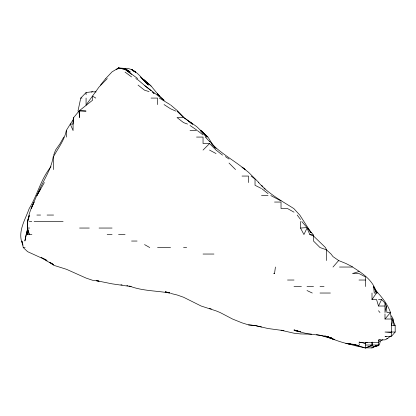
<?xml version="1.0" encoding="UTF-8"?>
<svg xmlns="http://www.w3.org/2000/svg" width="416" height="416" viewBox="0 0 416 416"><rect width="100%" height="100%" fill="white"/><g stroke="black" fill="none" stroke-linecap="round" stroke-linejoin="round"><path stroke-width="0.62" d="M27.685 229.325L27.591 233.787L26.619 234.546L27.591 228.202L27.591 234.546M29.614 228.046L27.472 228.046L27.591 225.17M78.993 111.077L79.576 117.577L79.576 110.536L86.076 111.077L78.993 111.077L73.679 117.577L73.081 124.077L70.283 124.077L66.581 130.047M274.524 273.536L273.894 273.536L274.524 273.536L275.428 267.036M53.243 156.567C51.069 170.669 41.938 182.328 36.977 195.556L40.586 189.056L36.754 195.556L31.226 208.551L34.091 202.051C30.004 210.033 27.04 218.988 27.591 228.046M77.974 111.077L80.746 98.082L86.076 92.555L92.576 91.697M26.099 234.546L24.877 241.041L27.591 228.836L26.619 234.546L31.897 234.546M384.992 303.061L386.334 306.025L384.992 312.525L384.992 303.061L381.592 299.525L378.498 299.525M73.081 119.985L70.283 124.077L73.081 130.572L73.081 119.985L73.679 117.577M380.276 341.468L379.356 345.015L365.498 345.015M27.591 221.546L29.354 215.639M66.3 130.572C64.381 140.384 58.162 147.992 53.586 156.567L53.586 169.562M29.312 215.654L27.331 221.546L27.591 227.36M53.586 155.34L55.546 150.067L60.102 143.572L63.773 137.072M384.992 306.025L378.498 306.025L381.592 299.525M40.659 189.056L44.387 182.556M378.498 306.025L376.553 299.525L371.998 299.525L376.485 293.03C373.537 280.519 362.664 273.395 352.503 267.036L339.508 267.036M86.377 104.582L99.07 86.965L107.302 78.588M100.485 85.088L105.57 78.707M386.178 336.372L384.992 336.627L391.492 336.263L391.492 319.02L384.992 319.02L390.494 312.525C387.509 303.623 381.326 296.582 375.112 289.78M333.008 267.036L338.655 260.536L346.003 263.531L352.503 266.796M391.492 336.263L395.2 332.02L395.174 325.52L392.818 320.206M51.059 166.707C40.815 178.844 37.492 195.146 29.193 208.551C25.09 220.21 16.666 232.778 23.083 245.18M105.68 78.588L112.07 71.843L118.565 67.98L125.065 69.347L137.722 78.588M203.044 150.067L209.539 143.572L216.039 150.067L222.539 155.132M382.829 339.706L378.498 342.082L378.498 340.064L384.992 339.841L387.681 338.515L390.541 336.04M79.576 110.536L92.576 100.209L92.576 96.112L95.784 98.082M116.147 69.644L118.565 67.896L125.065 68.448L130.307 72.088L125.065 68.63L125.065 68.302C135.84 68.177 141.497 78.468 148.372 85.088L142.256 79.004M116.984 69.144L118.565 68.037L125.065 69.347L131.56 74.308M371.998 347.937L371.998 345.431L365.498 347.792L371.998 347.937L378.368 345.015L375.471 346.128M350.142 343.866L352.503 344.422L346.003 343.377L356.039 344.906L352.503 344.141L365.498 348.104L371.998 345.431M373.178 347.017L378.498 345.015L378.498 342.415M375.544 346.008L378.498 345.015M359.003 271.518L352.503 273.536L359.003 273.536L365.498 276.926L365.498 286.53M91.39 92.128L92.576 91.764M378.498 340.064L380.271 339.643M373.178 346.923L378.498 345.706M365.498 348.104L365.498 342.534L367.271 342.342M300.518 221.546L300.518 228.046L307.013 227.583L301.798 221.546M80.746 98.082L82.014 98.082M151.055 98.082L157.555 98.082L157.555 104.582M190.044 130.572L196.544 130.572M196.544 137.072L203.044 137.072L203.044 143.572L209.539 143.572M242.034 176.062L248.529 176.062L248.529 182.556M261.529 195.556L268.024 195.556M274.524 202.051L281.024 202.051L281.024 208.551L287.518 208.551L294.018 212.176M36.884 215.051L40.586 215.051M47.086 215.051L53.586 215.051M29.318 221.546L31.782 221.546M34.091 221.546L63.097 221.546M79.576 228.046L89.274 228.046M99.07 228.046L112.07 228.046M107.177 234.546L112.07 234.546M118.565 234.546L125.065 234.546M131.56 241.041L137.077 241.041M22.714 243.407L21.892 241.041L23.239 247.541L25.085 247.541M157.555 247.541L170.55 247.541M183.55 247.541L186.649 247.541M203.044 254.041L213.949 254.041M287.518 280.03L294.018 280.03M359.003 280.03L365.498 280.03M294.018 286.53L301.397 286.53M307.013 286.53L313.513 286.53M320.013 286.53L324.022 286.53M320.013 293.03L330.382 293.03M392.09 319.02L393.021 319.02L394.02 325.52M395.174 325.52L391.492 325.52L393.021 319.02L391.492 315.838M395.2 332.02L384.992 332.02L391.492 332.816L391.477 332.02M386.604 338.515L387.681 338.515M311.563 334.199L300.518 333.928L294.018 333.211L281.024 330.268L268.024 328.526L255.029 325.52L248.529 324.886L242.034 322.858L232.508 319.02L220.106 312.525L216.039 310.866L201.146 306.025L183.55 297.242L177.05 294.96L170.55 293.389M365.498 342.534L371.998 342.763M93.163 91.79L96.117 91.915M378.498 342.597L371.998 342.3L371.998 345.015M248.529 324.886L255.029 325.525L261.529 327.002M120.931 284.773L122.112 284.903M300.518 228.046L303.924 234.546L307.013 228.046L309.811 234.546L313.513 234.998L313.513 241.041L320.013 247.541L326.508 249.855L331.048 254.041L333.008 256.625L338.655 260.536M364.317 347.417L359.003 346.642L346.003 343.351M316.467 334.682L320.013 335.26L334.781 339.425M365.498 343.19L359.003 342.118L365.498 343.283M299.926 331.51L294.018 330.434L300.518 331.895L294.018 329.909L300.695 332.02C311.262 335.442 322.956 334.048 333.008 339.097L326.508 336.528M281.024 330.158L283.977 330.699M130.619 286.53L112.07 283.842L96.257 280.639M356.039 344.9C344.994 344.23 334.885 339.903 324.74 335.915L331.828 338.14M126.838 285.579L128.019 285.818M129.199 286.052L131.56 286.53M96.538 280.608L99.07 281.18L92.576 280.275L86.076 278.075L66.581 269.339L53.586 265.247L49.582 262.35M356.632 345.015L359.003 345.561M165.235 291.767L167.596 292.328M168.782 292.609L169.962 292.89M371.998 344.942L372.299 345.015L372.164 342.061M131.56 286.816C143.884 291.018 156.941 290.753 169.567 293.03L165.277 291.829M330.647 337.719L326.508 336.669L331.828 338.182M209.539 308.474L211.312 308.984M149.048 91.582L144.56 90.204L138.06 85.088M187.543 124.077L183.55 122.606L177.05 117.577L183.55 117.312L177.05 111.077L183.55 117.432L177.05 110.386L170.55 104.92M309.811 234.546L313.513 235.997L325.458 247.541L326.508 249.855L326.508 260.536M327.584 336.643L331.874 338.515M175.703 111.077L170.55 108.774L164.055 104.582M307.013 290.545L312.27 293.03M281.024 200.923L270.78 195.556M261.529 188.542L255.029 185.297L255.029 179.135L251.113 176.062M209.539 150.067L216.039 153.551M142.048 78.588L144.56 79.94L151.055 86.122M42.754 258.107L47.086 260.536L27.591 251.664L23.239 247.541M144.56 244.592L149.739 247.541M133.754 71.146L135.398 72.088M133.801 71.105L135.476 72.088L131.56 69.337L131.56 69.893M170.035 104.582L159.37 98.082M135.829 78.588L138.06 79.94L144.16 85.088M49.795 262.226L53.586 264.592L47.086 261.201L41.09 257.223M190.96 123.172L192.327 124.077L190.96 123.115M188.547 121.472L189.545 122.138M225.352 156.567L229.034 159.052M190.044 125.502L196.544 129.917M183.862 117.577L196.544 126.5L203.044 132.678L200.788 130.572L203.044 132.408L207.23 137.072L203.044 132.522L207.979 137.072L213.299 145.636M131.56 69.373L135.47 72.088M190.044 122.164L192.702 124.077L183.716 117.577M164.055 100.308L144.56 85.478L151.055 90.662M125.065 72.088L131.56 76.898M152.136 91.957L154.107 93.449L153.124 92.706M197.397 130.572L203.044 134.945M142.064 78.588L150.186 85.088M262.262 189.056L268.024 193.617M140.208 76.96L141.929 78.588M258.601 182.556C268.388 193.684 281.455 200.803 293.805 208.551L299.785 215.051L311.267 232.918M229.034 163.062L235.534 169.562M144.56 80.636L145.444 81.526M164.055 100.23L157.555 93.876L158.772 95.274M264.16 188.146L265.039 189.056L264.16 188.141M205.332 137.072L209.539 141.471M258.851 182.556L248.529 172.292L242.034 167.17L245.138 169.562C234.172 160.555 221.4 153.691 211.406 143.572L216.039 148.335L209.539 141.123M203.044 133.406L200.517 130.572L206.346 137.072M313.17 234.546L307.434 228.046L308.927 230.048M151.055 85.909L159.364 96.075M159.177 95.654L157.555 93.714L159 95.654M378.498 310.752L379.964 312.525M375.825 291.028L377.463 293.03L373.396 286.53L376.485 293.03L374.254 293.03L373.625 286.53M297.206 215.051L300.518 219.456M309.67 231.046L310.788 232.544M213.985 146.666L214.672 147.701M359.003 343.559L359.518 345.015M27.591 229.247L29.307 234.546L27.903 229.226M391.227 319.02L390.494 312.525L386.932 312.525L386.334 306.025M384.992 313.955L384.992 319.02M371.998 293.03L371.998 299.525M118.565 67.896L118.565 68.39M86.076 92.555L86.076 94.697M86.076 98.082L86.076 105.238M66.581 130.572L66.581 137.072M331.786 338.307L326.508 336.44L331.786 338.307M262.844 186.779L261.529 185.406L262.844 186.768"/></g></svg>
